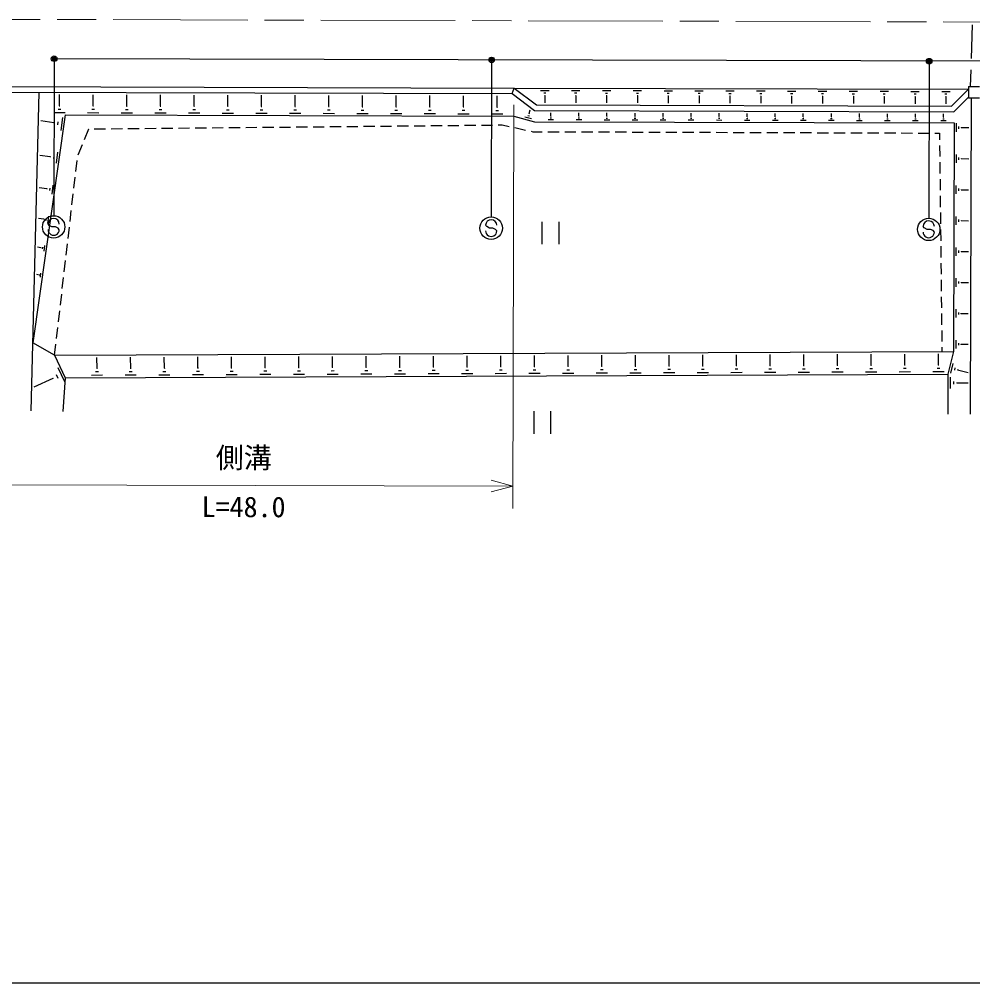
# Model space of a CAD drawing. Units: millimetres, scale not verified. Extents: x 40000 to 680000, y 20000 to 380000.
# Drawn here: x 273543 to 358530, y 205000 to 290922 of the extents above; entities that cross this region are included whole.
import ezdxf
from ezdxf.enums import TextEntityAlignment as Align

# ---------------------------------------------------------------- set-up
doc = ezdxf.new("R2010")
doc.units = ezdxf.units.MM
doc.header["$LTSCALE"] = 1000
doc.header["$PDMODE"] = 32
doc.header["$PDSIZE"] = 500
doc.linetypes.add('CHAIN', pattern=[18.5, 12, -1.5, 3.5, -1.5])
for name, color, linetype, lineweight in [('M-BGD', 7, 'Continuous', 25), ('M-BMK', 2, 'CHAIN', 13), ('M-STR-HTXT', 7, 'Continuous', 13), ('M-STR-STRC', 7, 'Continuous', 25), ('M-TTL-BAND', 7, 'Continuous', 25)]:
    doc.layers.add(name, color=color, linetype=linetype, lineweight=lineweight)
doc.styles.add('@ＭＳ ゴシック', font='')
doc.styles.add('ＭＳ ゴシック', font='')
doc.styles.get('@ＭＳ ゴシック').set_extended_font_data('@MS Gothic')
doc.styles.get('ＭＳ ゴシック').set_extended_font_data('MS Gothic')

msp = doc.modelspace()

# ---------------------------------------------------------------- linework, layer by layer
at = {"layer": 'M-BGD'}
for p, q in [((358423, 287426), (358521, 290424)), ((440769, 286950), (276799, 287402)), ((358342, 284927), (358391, 286426)), ((270641, 284419), (317474, 284290)), ((270642, 284919), (317642, 284789)), ((274610, 255996), (275329, 284406)), ((317474, 284290), (317642, 284789)), ((317642, 284789), (358142, 284678)), ((317642, 284789), (319638, 283284)), ((320016, 284583), (320766, 284580)), ((322766, 284575), (323516, 284573)), ((325516, 284567), (326266, 284565)), ((328266, 284560), (329016, 284558)), ((331016, 284552), (331766, 284550)), ((333766, 284545), (334516, 284543)), ((336516, 284537), (337266, 284535)), ((339266, 284530), (340016, 284527)), ((342016, 284522), (342766, 284520)), ((344766, 284514), (345516, 284512)), ((347516, 284507), (348266, 284505)), ((350266, 284499), (351016, 284497)), ((353016, 284492), (353766, 284490)), ((355766, 284484), (356516, 284482)), ((356638, 283182), (358142, 284678)), ((358142, 284928), (358140, 283928)), ((358142, 284928), (359142, 284925)), ((277135, 283201), (277138, 284201)), ((280135, 283192), (280138, 284192)), ((283135, 283184), (283138, 284184)), ((286135, 283176), (286138, 284176)), ((289135, 283168), (289138, 284168)), ((292135, 283159), (292138, 284159)), ((295135, 283151), (295138, 284151)), ((298135, 283143), (298138, 284143)), ((301135, 283135), (301138, 284135)), ((304135, 283126), (304138, 284126)), ((307135, 283118), (307138, 284118)), ((310135, 283110), (310138, 284110)), ((313135, 283102), (313138, 284102)), ((316135, 283093), (316138, 284093)), ((317474, 284290), (319470, 282784)), ((320297, 284357), (320484, 284356)), ((320367, 284132), (320414, 284131)), ((320390, 284132), (320388, 283482)), ((323047, 284349), (323234, 284349)), ((323117, 284124), (323164, 284124)), ((323140, 284124), (323138, 283474)), ((325797, 284342), (325984, 284341)), ((325867, 284116), (325914, 284116)), ((325890, 284116), (325888, 283466)), ((328547, 284334), (328734, 284334)), ((328617, 284109), (328664, 284109)), ((328640, 284109), (328638, 283459)), ((331297, 284326), (331484, 284326)), ((331367, 284101), (331414, 284101)), ((331390, 284101), (331388, 283451)), ((334047, 284319), (334234, 284318)), ((334117, 284094), (334164, 284094)), ((334140, 284094), (334138, 283444)), ((336797, 284311), (336984, 284311)), ((336867, 284086), (336913, 284086)), ((336890, 284086), (336888, 283436)), ((339547, 284304), (339734, 284303)), ((339617, 284079), (339663, 284078)), ((339640, 284078), (339638, 283429)), ((342297, 284296), (342484, 284296)), ((342367, 284071), (342413, 284071)), ((342390, 284071), (342388, 283421)), ((345047, 284289), (345234, 284288)), ((345117, 284063), (345163, 284063)), ((345140, 284063), (345138, 283413)), ((347797, 284281), (347984, 284281)), ((347867, 284056), (347913, 284056)), ((347890, 284056), (347888, 283406)), ((350547, 284273), (350734, 284273)), ((350617, 284048), (350663, 284048)), ((350640, 284048), (350638, 283398)), ((353297, 284266), (353484, 284265)), ((353367, 284041), (353413, 284041)), ((353390, 284041), (353388, 283391)), ((356047, 284258), (356234, 284258)), ((356117, 284033), (356163, 284033)), ((356140, 284033), (356138, 283383)), ((356843, 282681), (358140, 283970)), ((358140, 283928), (359140, 283925)), ((358390, 283927), (358312, 255707)), ((277009, 282901), (277259, 282900)), ((277104, 283201), (277166, 283201)), ((280009, 282893), (280259, 282892)), ((280104, 283192), (280166, 283192)), ((283009, 282884), (283259, 282884)), ((283104, 283184), (283166, 283184)), ((286009, 282876), (286259, 282876)), ((286104, 283176), (286166, 283176)), ((289009, 282868), (289259, 282867)), ((289104, 283168), (289166, 283168)), ((292009, 282860), (292259, 282859)), ((292104, 283159), (292166, 283159)), ((295009, 282851), (295259, 282851)), ((295104, 283151), (295166, 283151)), ((298009, 282843), (298259, 282842)), ((298104, 283143), (298166, 283143)), ((301009, 282835), (301259, 282834)), ((301104, 283135), (301166, 283134)), ((304009, 282827), (304259, 282826)), ((304104, 283126), (304166, 283126)), ((307009, 282818), (307259, 282818)), ((307104, 283118), (307166, 283118)), ((310009, 282810), (310259, 282809)), ((310104, 283110), (310166, 283110)), ((313009, 282802), (313259, 282801)), ((313104, 283102), (313166, 283101)), ((316009, 282794), (316259, 282793)), ((316104, 283093), (316166, 283093)), ((319001, 282505), (319092, 282836)), ((319470, 282784), (356843, 282681)), ((319638, 283284), (356638, 283182)), ((277631, 282399), (274764, 262059)), ((276620, 281688), (275463, 281851)), ((276633, 282602), (277633, 282599)), ((277396, 282168), (277233, 281011)), ((277631, 282399), (317635, 282289)), ((279633, 282594), (280633, 282591)), ((282633, 282586), (283633, 282583)), ((285633, 282577), (286633, 282575)), ((288633, 282569), (289633, 282566)), ((291633, 282561), (292633, 282558)), ((294633, 282552), (295633, 282550)), ((297633, 282544), (298633, 282541)), ((300633, 282536), (301633, 282533)), ((303633, 282528), (304633, 282525)), ((306633, 282519), (307633, 282517)), ((309633, 282511), (310633, 282508)), ((312633, 282503), (313633, 282500)), ((315633, 282495), (316633, 282492)), ((317635, 282289), (319467, 281784)), ((318604, 282229), (319200, 282065)), ((318877, 282347), (319026, 282306)), ((318982, 282510), (319020, 282500)), ((320676, 281981), (321176, 281979)), ((320864, 282130), (320989, 282130)), ((320911, 282280), (320942, 282280)), ((320927, 282280), (320928, 282580)), ((323176, 281974), (323676, 281972)), ((323364, 282123), (323489, 282123)), ((323411, 282273), (323442, 282273)), ((323427, 282273), (323428, 282573)), ((325676, 281967), (326176, 281966)), ((325864, 282116), (325989, 282116)), ((325911, 282266), (325942, 282266)), ((325927, 282266), (325927, 282566)), ((328176, 281960), (328676, 281959)), ((328364, 282110), (328489, 282109)), ((328411, 282259), (328442, 282259)), ((328427, 282259), (328427, 282559)), ((330676, 281953), (331176, 281952)), ((330864, 282103), (330989, 282102)), ((330911, 282253), (330942, 282252)), ((330927, 282252), (330927, 282552)), ((333176, 281946), (333676, 281945)), ((333364, 282096), (333489, 282095)), ((333411, 282246), (333442, 282246)), ((333427, 282246), (333427, 282546)), ((335676, 281939), (336176, 281938)), ((335864, 282089), (335989, 282089)), ((335911, 282239), (335942, 282239)), ((335927, 282239), (335927, 282539)), ((338176, 281933), (338676, 281931)), ((338364, 282082), (338489, 282082)), ((338411, 282232), (338442, 282232)), ((338427, 282232), (338427, 282532)), ((340676, 281926), (341176, 281924)), ((340864, 282075), (340989, 282075)), ((340911, 282225), (340942, 282225)), ((340927, 282225), (340927, 282525)), ((343176, 281919), (343676, 281917)), ((343364, 282068), (343489, 282068)), ((343411, 282218), (343442, 282218)), ((343427, 282218), (343427, 282518)), ((345676, 281912), (346176, 281910)), ((345864, 282061), (345989, 282061)), ((345911, 282211), (345942, 282211)), ((345927, 282211), (345927, 282511)), ((348176, 281905), (348676, 281904)), ((348364, 282054), (348489, 282054)), ((348411, 282204), (348442, 282204)), ((348427, 282204), (348427, 282504)), ((350676, 281898), (351176, 281897)), ((350864, 282048), (350989, 282047)), ((350911, 282197), (350942, 282197)), ((350927, 282197), (350927, 282497)), ((353176, 281891), (353676, 281890)), ((353364, 282041), (353489, 282040)), ((353411, 282191), (353442, 282190)), ((353427, 282191), (353427, 282491)), ((355676, 281884), (356176, 281883)), ((355864, 282034), (355989, 282033)), ((355911, 282184), (355942, 282184)), ((355927, 282184), (355927, 282484)), ((276625, 281724), (276615, 281651)), ((276988, 281783), (276947, 281494)), ((279352, 280214), (279728, 281138)), ((279728, 281138), (279731, 281138)), ((280231, 281143), (281231, 281153)), ((281731, 281158), (282730, 281168)), ((283230, 281172), (284230, 281182)), ((284730, 281187), (285730, 281197)), ((286230, 281202), (287230, 281212)), ((287730, 281216), (288730, 281226)), ((289230, 281231), (290230, 281241)), ((290730, 281246), (291730, 281256)), ((292230, 281260), (293230, 281270)), ((293730, 281275), (294730, 281285)), ((295230, 281290), (296230, 281300)), ((296730, 281304), (297730, 281314)), ((298230, 281319), (299230, 281329)), ((299730, 281334), (300730, 281344)), ((301230, 281349), (302230, 281358)), ((302730, 281363), (303729, 281373)), ((304229, 281378), (305229, 281388)), ((305729, 281393), (306729, 281402)), ((307229, 281407), (308229, 281417)), ((308729, 281422), (309729, 281432)), ((310229, 281437), (311229, 281446)), ((311729, 281451), (312729, 281461)), ((313229, 281466), (314229, 281476)), ((314729, 281481), (315729, 281490)), ((316229, 281495), (316597, 281499)), ((316597, 281499), (317214, 281363)), ((317702, 281256), (318679, 281041)), ((319467, 281784), (356884, 281681)), ((356884, 281681), (356827, 261285)), ((357043, 281645), (357042, 280875)), ((357274, 281356), (357273, 281163)), ((357505, 281284), (357505, 281235)), ((357505, 281260), (358182, 281259)), ((319167, 280933), (319329, 280898)), ((319329, 280898), (320164, 280895)), ((320664, 280893), (321664, 280890)), ((322164, 280888), (323163, 280884)), ((323663, 280883), (324663, 280879)), ((325163, 280877), (326163, 280874)), ((326663, 280872), (327663, 280869)), ((328163, 280867), (329163, 280863)), ((329663, 280862), (330663, 280858)), ((331163, 280856), (332163, 280853)), ((332663, 280851), (333663, 280847)), ((334163, 280846), (335163, 280842)), ((335663, 280840), (336663, 280837)), ((337163, 280835), (338163, 280832)), ((338663, 280830), (339663, 280826)), ((340163, 280825), (341163, 280821)), ((341663, 280819), (342663, 280816)), ((343163, 280814), (344163, 280811)), ((344663, 280809), (345663, 280805)), ((346163, 280803), (347163, 280800)), ((347663, 280798), (348663, 280795)), ((349163, 280793), (350163, 280789)), ((350663, 280788), (351663, 280784)), ((352163, 280782), (353163, 280779)), ((353663, 280777), (354663, 280774)), ((355163, 280772), (355568, 280770)), ((355568, 280770), (355574, 280175)), ((278787, 278825), (279164, 279751)), ((355580, 279675), (355591, 278675)), ((276303, 278658), (275385, 278787)), ((276307, 278688), (276298, 278627)), ((276613, 278739), (276579, 278494)), ((276958, 279064), (276821, 278086)), ((357041, 278875), (357040, 278107)), ((357271, 278587), (357270, 278395)), ((357501, 278515), (357501, 278467)), ((357501, 278491), (358175, 278490)), ((278579, 277344), (278693, 278337)), ((355597, 278175), (355608, 277175)), ((278408, 275854), (278522, 276847)), ((355614, 276675), (355625, 275675)), ((276003, 275797), (275312, 275895)), ((276006, 275823), (275999, 275772)), ((276260, 275864), (276231, 275662)), ((276545, 276134), (276431, 275324)), ((357038, 276108), (357038, 275343)), ((357268, 275821), (357268, 275630)), ((278236, 274364), (278350, 275357)), ((355630, 275175), (355642, 274175)), ((357497, 275749), (357497, 275701)), ((357497, 275725), (358167, 275725)), ((276156, 273367), (276064, 272717)), ((278065, 272873), (278179, 273867)), ((355647, 273675), (355658, 272675)), ((357036, 273343), (357036, 272581)), ((275720, 273097), (275243, 273164)), ((275723, 273117), (275717, 273077)), ((275926, 273151), (275903, 272988)), ((277894, 271383), (278008, 272377)), ((320130, 272864), (320130, 270864)), ((321630, 272864), (321630, 270864)), ((357265, 273057), (357265, 272867)), ((357493, 272986), (357493, 272938)), ((357493, 272962), (358159, 272961)), ((355664, 272175), (355675, 271175)), ((275787, 270755), (275717, 270256)), ((277722, 269893), (277837, 270886)), ((355681, 270676), (355692, 269676)), ((275453, 270548), (275178, 270586)), ((275455, 270563), (275450, 270532)), ((275611, 270589), (275594, 270464)), ((357034, 270582), (357034, 269822)), ((357262, 270297), (357262, 270107)), ((357490, 270225), (357490, 270178)), ((357490, 270202), (358152, 270201)), ((277551, 268403), (277665, 269396)), ((355698, 269176), (355709, 268176)), ((275200, 268141), (275117, 268153)), ((275202, 268152), (275199, 268130)), ((275314, 268171), (275301, 268081)), ((275440, 268290), (275390, 267932)), ((277380, 266913), (277494, 267906)), ((355714, 267676), (355726, 266676)), ((357032, 267823), (357032, 267066)), ((357259, 267539), (357259, 267350)), ((357486, 267468), (357486, 267420)), ((357486, 267444), (358144, 267444)), ((277209, 265422), (277323, 266416)), ((355731, 266176), (355742, 265176)), ((277037, 263932), (277152, 264926)), ((355748, 264676), (355759, 263676)), ((357030, 265067), (357030, 264313)), ((357256, 264784), (357256, 264595)), ((357482, 264713), (357482, 264666)), ((357482, 264689), (358137, 264689)), ((276866, 262442), (276980, 263436)), ((355765, 263176), (355776, 262176)), ((357028, 262313), (357028, 261562)), ((276695, 260952), (274764, 262059)), ((276695, 260952), (276809, 261945)), ((276695, 260952), (356827, 261285)), ((355782, 261676), (355786, 261281)), ((356827, 261285), (356322, 259283)), ((357253, 262031), (357253, 261844)), ((357478, 261961), (357478, 261914)), ((357478, 261937), (358129, 261937)), ((276695, 260952), (277630, 258956)), ((280473, 259768), (280469, 260768)), ((283473, 259780), (283469, 260780)), ((286473, 259793), (286469, 260793)), ((289473, 259805), (289469, 260805)), ((292473, 259817), (292468, 260817)), ((295473, 259830), (295468, 260830)), ((298473, 259842), (298468, 260842)), ((301473, 259855), (301468, 260855)), ((304473, 259867), (304468, 260867)), ((307473, 259880), (307468, 260880)), ((310472, 259892), (310468, 260892)), ((313472, 259905), (313468, 260905)), ((316472, 259917), (316468, 260917)), ((319472, 259930), (319468, 260930)), ((322472, 259942), (322468, 260942)), ((325472, 259955), (325468, 260955)), ((328472, 259967), (328468, 260967)), ((331472, 259980), (331468, 260980)), ((334472, 259992), (334468, 260992)), ((337472, 260005), (337468, 261005)), ((340472, 260017), (340468, 261017)), ((343472, 260030), (343468, 261030)), ((346472, 260042), (346468, 261042)), ((349472, 260054), (349468, 261054)), ((352472, 260067), (352468, 261067)), ((355472, 260079), (355468, 261079)), ((276981, 259869), (277562, 258628)), ((280504, 259768), (280442, 259767)), ((283504, 259780), (283441, 259780)), ((286599, 259493), (286349, 259492)), ((286504, 259793), (286441, 259792)), ((289599, 259506), (289349, 259504)), ((289504, 259805), (289441, 259805)), ((292599, 259518), (292349, 259517)), ((292504, 259818), (292441, 259817)), ((295599, 259530), (295349, 259529)), ((295504, 259830), (295441, 259830)), ((298599, 259543), (298349, 259542)), ((298504, 259843), (298441, 259842)), ((301599, 259555), (301349, 259554)), ((301504, 259855), (301441, 259855)), ((304599, 259568), (304349, 259567)), ((304504, 259868), (304441, 259867)), ((307599, 259580), (307349, 259579)), ((307504, 259880), (307441, 259880)), ((310599, 259593), (310349, 259592)), ((310504, 259892), (310441, 259892)), ((313599, 259605), (313349, 259604)), ((313504, 259905), (313441, 259905)), ((316599, 259618), (316349, 259617)), ((316504, 259917), (316441, 259917)), ((319599, 259630), (319349, 259629)), ((319504, 259930), (319441, 259930)), ((322599, 259643), (322349, 259642)), ((322504, 259942), (322441, 259942)), ((325599, 259655), (325349, 259654)), ((325504, 259955), (325441, 259955)), ((328599, 259668), (328349, 259667)), ((328504, 259967), (328441, 259967)), ((331599, 259680), (331349, 259679)), ((331504, 259980), (331441, 259980)), ((334599, 259693), (334349, 259692)), ((334504, 259992), (334441, 259992)), ((337599, 259705), (337349, 259704)), ((337504, 260005), (337441, 260004)), ((340598, 259718), (340348, 259717)), ((340503, 260017), (340441, 260017)), ((343598, 259730), (343348, 259729)), ((343503, 260030), (343441, 260029)), ((346598, 259743), (346348, 259741)), ((346503, 260042), (346441, 260042)), ((349598, 259755), (349348, 259754)), ((349503, 260055), (349441, 260054)), ((352598, 259767), (352348, 259766)), ((352503, 260067), (352441, 260067)), ((355598, 259780), (355348, 259779)), ((355503, 260080), (355441, 260079)), ((356768, 260235), (356548, 259361)), ((356948, 259841), (356893, 259622)), ((357190, 259693), (357176, 259638)), ((357183, 259665), (358128, 259427)), ((276527, 258900), (274843, 258111)), ((276509, 258939), (276545, 258861)), ((276827, 259229), (276972, 258919)), ((277630, 258956), (277437, 255933)), ((277630, 258956), (356322, 259283)), ((280975, 259170), (279975, 259166)), ((280599, 259468), (280349, 259467)), ((283975, 259182), (282975, 259178)), ((283599, 259481), (283349, 259480)), ((286975, 259195), (285975, 259190)), ((289975, 259207), (288975, 259203)), ((292975, 259220), (291975, 259215)), ((295975, 259232), (294975, 259228)), ((298975, 259245), (297975, 259240)), ((301975, 259257), (300975, 259253)), ((304975, 259269), (303975, 259265)), ((307975, 259282), (306975, 259278)), ((310975, 259294), (309975, 259290)), ((313975, 259307), (312975, 259303)), ((316975, 259319), (315975, 259315)), ((319975, 259332), (318975, 259328)), ((322975, 259344), (321975, 259340)), ((325975, 259357), (324975, 259353)), ((328975, 259369), (327975, 259365)), ((331975, 259382), (330975, 259378)), ((334975, 259394), (333975, 259390)), ((337975, 259407), (336975, 259403)), ((340975, 259419), (339975, 259415)), ((343975, 259432), (342975, 259427)), ((346975, 259444), (345975, 259440)), ((349975, 259457), (348975, 259452)), ((352975, 259469), (351975, 259465)), ((355975, 259482), (354975, 259477)), ((356322, 259283), (356312, 255713)), ((356521, 258997), (356518, 257997)), ((356820, 258621), (356819, 258371)), ((357120, 258527), (357120, 258464)), ((357120, 258496), (358120, 258493)), ((319402, 255965), (319402, 253965)), ((320902, 255965), (320902, 253965))]:
    msp.add_line(p, q, dxfattribs=at)
at = {"layer": 'M-BMK'}
msp.add_line((367908, 290651), (269409, 290922), dxfattribs=at)
at = {"layer": 'M-STR-HTXT'}
for p, q in [((317638, 283289), (317539, 247289)), ((317544, 249289), (269544, 249421)), ((315611, 248777), (317544, 249289)), ((317544, 249289), (315614, 249812))]:
    msp.add_line(p, q, dxfattribs=at)
at = {"layer": 'M-STR-STRC'}
for p, q in [((276649, 287252), (276610, 273402)), ((315648, 287145), (315610, 273295)), ((354648, 287037), (354610, 273187)), ((276212, 272543), (276113, 272661)), ((276457, 272403), (276212, 272543)), ((276758, 272401), (276457, 272403)), ((277003, 272289), (276758, 272401)), ((315212, 272435), (315113, 272553)), ((315457, 272296), (315212, 272435)), ((354212, 272328), (354113, 272446)), ((277109, 272153), (277003, 272289)), ((315758, 272293), (315457, 272296)), ((316003, 272182), (315758, 272293)), ((316109, 272045), (316003, 272182)), ((354457, 272188), (354212, 272328)), ((354758, 272186), (354457, 272188)), ((355003, 272074), (354758, 272186)), ((355109, 271938), (355003, 272074))]:
    msp.add_line(p, q, dxfattribs=at)
for centre, radius in [((276649, 287402), 150), ((276649, 287402), 120), ((276649, 287402), 90), ((276649, 287402), 60), ((276649, 287402), 30), ((315649, 287295), 150), ((315649, 287295), 120), ((315649, 287295), 90), ((315649, 287295), 60), ((315649, 287295), 30), ((354649, 287187), 150), ((354649, 287187), 120), ((354649, 287187), 90), ((354649, 287187), 60), ((354649, 287187), 30), ((276608, 272402), 1000), ((315607, 272295), 1000), ((354607, 272187), 1000)]:
    msp.add_circle(centre, radius, dxfattribs=at)
for centre, start, end in [((276613, 272657), 359.55488, 179.55488), ((315613, 272549), 359.55488, 179.55488), ((354613, 272442), 359.55488, 179.55488), ((276609, 272157), 179.55488, 359.55488), ((315609, 272049), 179.55488, 359.55488), ((354609, 271942), 179.55488, 359.55488)]:
    msp.add_arc(centre, 500, start, end, dxfattribs=at)
for p in [(276649, 287402), (315649, 287295), (354649, 287187)]:
    msp.add_point(p, dxfattribs=at)
at = {"layer": 'M-TTL-BAND'}
msp.add_line((40000, 205000), (579000, 205000), dxfattribs=at)

# ---------------------------------------------------------------- texts
at = {"layer": 'M-STR-HTXT', "style": 'ＭＳ ゴシック'}
msp.add_text('側溝', height=1833, rotation=359.842, dxfattribs=at).set_placement((293547, 250355), align=Align.BOTTOM_CENTER)
at = {"layer": 'M-STR-HTXT', "style": '@ＭＳ ゴシック'}
msp.add_text('L=48.0', height=1833, rotation=359.842, dxfattribs=at).set_placement((293541, 248355), align=Align.TOP_CENTER)

doc.saveas('drawing.dxf')
